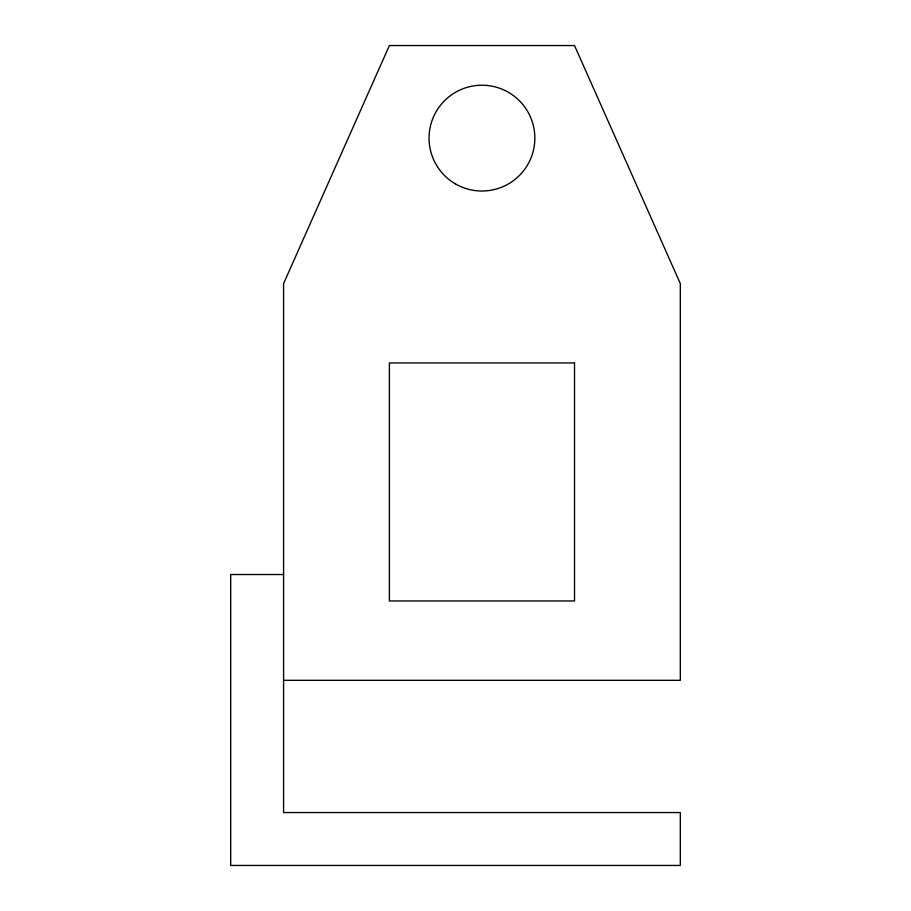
<?xml version="1.0" encoding="UTF-8"?>
<svg xmlns="http://www.w3.org/2000/svg" width="911" height="911" viewBox="0 0 911 911"><rect width="100%" height="100%" fill="white"/><g stroke="black" fill="none" stroke-linecap="round" stroke-linejoin="round"><path stroke-width="1.37" d="M283.583 574.522L230.688 574.522L230.688 865.45L680.312 865.45L680.312 812.555L283.583 812.555L283.583 283.583L389.384 45.55L574.522 45.55L680.312 283.583L680.312 680.312L283.583 680.312M574.522 362.931L389.384 362.931L389.384 600.964L574.522 600.964L574.522 362.931M455.5 183.931A52.895 52.895 0 0 0 534.848 138.119A52.895 52.895 0 0 0 455.5 92.307A52.895 52.895 0 0 0 455.5 183.931"/></g></svg>
